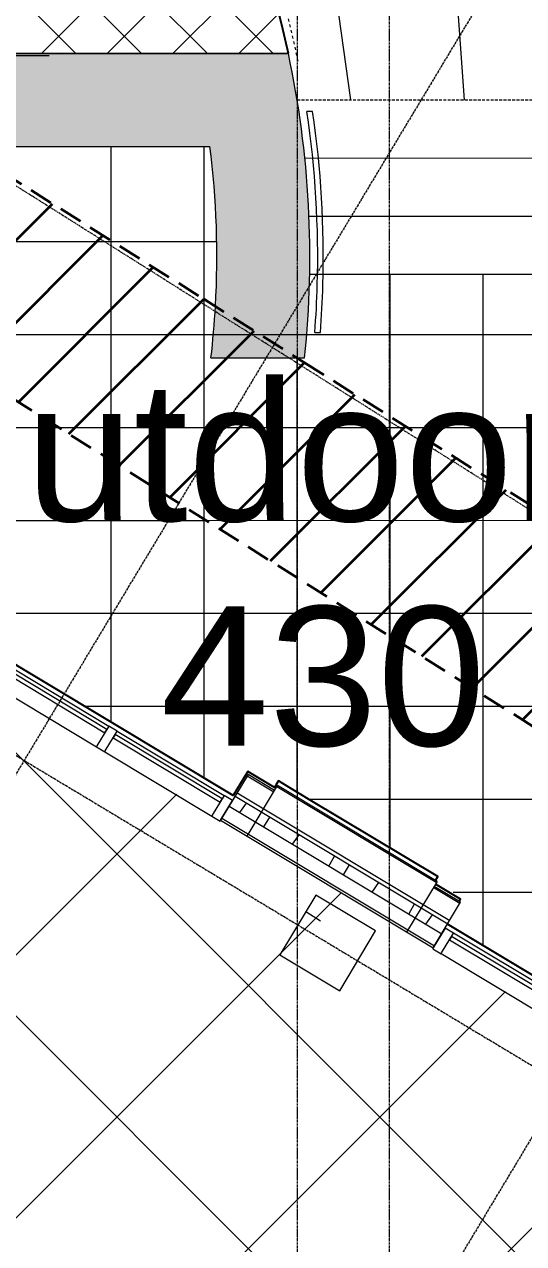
# Model space of a CAD drawing. Header units: inches. Extents: x 3268 to 7018, y 976 to 6708.
# Drawn here: x 5678.3 to 5807.1, y 5397.9 to 5712.7 of the extents above; entities that cross this region are included whole.
import ezdxf

# ---------------------------------------------------------------- set-up
doc = ezdxf.new("R2010")
doc.units = ezdxf.units.IN
doc.header["$MEASUREMENT"] = 0
for name, pattern in [('Double Dash 3_8_', [0.9999999999999999, 0.3749999999999999, -0.125, 0.125, -0.125, 0.125, -0.125]), ('Grid Line 1_2_', [0.8749999999999999, 0.4999999999999999, -0.125, 0.125, -0.125]), ('IMPORT-Dash 1_16_', [1.4999999999999996, 0.7499999999999998, -0.7499999999999998]), ('IMPORT-DASHED _2_', [8.999999999999996, 5.999999999999998, -2.999999999999999]), ('IMPORT-HIDDEN4', [1.1099999999999997, 0.7499999999999998, -0.3599999999999999])]:
    doc.linetypes.add(name, pattern=pattern)
for name, color, linetype, lineweight in [('A-DETL-GENF', 92, 'Continuous', 9), ('A-GLAZ-CURT', 52, 'Continuous', 9), ('A-GLAZ-CWMG', 51, 'Continuous', 9), ('A-WALL', 113, 'Continuous', 9), ('A-WALL-PATT', 111, 'Continuous', 15), ('C-BLDG', 3, 'Continuous', 25), ('C-ESMT-STBK', 4, 'IMPORT-DASHED _2_', 35), ('C-PROP-LINE', 91, 'Double Dash 3_8_', 9), ('G-ANNO-TEXT', 231, 'Continuous', 9), ('L-PVMT-CONC-HATC', 252, 'Continuous', 15), ('L-SITE-HRAL', 10, 'Continuous', 15), ('L-SITE-PLANT-HATC', 81, 'Continuous', 13), ('L-SITE-STEP', 2, 'Continuous', 15), ('L-SITE-SWLK', 220, 'Continuous', 25), ('L-SITE-WALL', 33, 'Continuous', 15), ('L-SITE-WALL-HATC', 71, 'Continuous', 15), ('S-COLS', 52, 'Continuous', 9), ('S-GRID', 1, 'Continuous', 9), ('site_dwg', 8, 'Continuous', 9)]:
    doc.layers.add(name, color=color, linetype=linetype, lineweight=lineweight)
doc.styles.add('Arial', font='arial.ttf', dxfattribs={"height": 36})

# ---------------------------------------------------------------- blocks, each defined once
blk = doc.blocks.new('WSP_5 Points - Structure_2022_rvt-1-Overall Retail Plan Opt 2')
at = {"layer": 'S-COLS'}
h = blk.add_hatch(dxfattribs=at)
h.set_pattern_fill('FP_8', color=256, style=0, pattern_type=2)
h.set_pattern_definition([(49.99999999999999, (0, 0), (110.1714446362807, -9.63891797635685), [11.52, -126.72]), (355, (0, 0), (-21.31237393622492, 115.5371495156537), [9.216000000000001, -101.376]), (100.451, (9.181000000000001, -0.80323), (88.85991867697865, 105.897504039145), [9.79, -107.695]), (46.184, (0, 30.72), (163.9281911283317, -25.42496604507386), [17.28, -190.08]), (96.636, (13.661, 28.601), (143.5628771593347, 149.6257499721681), [14.686, -161.543]), (351.184, (0, 30.72), (143.5647285924248, 149.6237232332607), [13.824, -152.064]), (21, (15.36, 23.04), (91.68507647920484, -61.84256385372748), [11.52, -126.72]), (326, (15.36, 23.04), (37.37329933048201, 111.3835117876708), [9.216000000000001, -101.376]), (71.45100000000001, (23, 17.886), (129.0587647679424, 49.5399005406036), [9.79, -107.695]), (37.50000000000001, (0, 0), (1.867604689172044, 51.13223029288849), [5.069, -95.07799999999999, 5.069, -97.84299999999999, -101.76]), (37.50000000000001, (0, 0), (1.867604689172044, 51.13223029288849), [-203.059, 5.069, -96.691]), (7.499999999999999, (0, 0), (40.40721900969589, 60.58148342441334), [5.069, -53.606, 5.069, -92.774, -38.784]), (7.499999999999999, (0, 0), (40.40721900969589, 60.58148342441334), [-156.518, 5.069, -33.715]), (327.5, (-34.253, 0), (81.99472561414032, -3.464267954682455), [5.069, -33.331, 5.069, -114.739, -158.976]), (327.5, (-34.253, 0), (81.99472561414032, -3.464267954682455), [-158.208, 5.069, -153.907]), (317.5, (-49.613, 0), (89.57702895818312, 15.37635275430508), [5.069, -44.85100000000001, 5.069, -74.49600000000001, -112.896]), (317.5, (-49.613, 0), (89.57702895818312, 15.37635275430508), [-129.485, 5.069, -107.827])])
h.paths.add_polyline_path([(5759.66720886308, 5463.231227702219), (5768.937894211462, 5478.660239114858), (5753.508882798824, 5487.930924463239), (5744.238197450442, 5472.501913050601)])
at = {"layer": 'S-COLS', "color": 250, "lineweight": 13}
for p, q in [((5753.508882798819, 5487.930924463236), (5744.238197450438, 5472.501913050598)), ((5768.937894211457, 5478.660239114854), (5753.508882798819, 5487.930924463236)), ((5759.667208863076, 5463.231227702217), (5768.937894211457, 5478.660239114854)), ((5744.238197450438, 5472.501913050598), (5759.667208863076, 5463.231227702217))]:
    blk.add_line(p, q, dxfattribs=at)
blk = doc.blocks.new('System Panel - GLA-01 - Insulated Glass - Clear-7886331-Overall Retail Plan Opt 2')
at = {"layer": 'A-GLAZ-CURT'}
for p, q in [((16.12500000001023, 1.999999999995452), (-16.12500000000818, 1.999999999995452)), ((-16.12500000000818, 1.999999999995452), (-16.12500000000955, 0.9999999999990904)), ((-16.12500000000955, 0.9999999999990904), (16.12500000000682, 0.9999999999963619)), ((16.12500000000682, 0.9999999999963619), (16.12500000001023, 1.999999999995452))]:
    blk.add_line(p, q, dxfattribs=at)
blk = doc.blocks.new('Rectangular Mullion - 2_5_ x 6_ rectangular-V116-Overall Retail Plan Opt 2')
at = {"layer": 'A-GLAZ-CWMG'}
for p, q in [((5816.667968411256, 5461.501621982364), (5789.024322963612, 5478.111599898213)), ((5813.448980443068, 5456.144326352975), (5785.805334995423, 5472.754304268825))]:
    blk.add_line(p, q, dxfattribs=at)
blk = doc.blocks.new('Rectangular Mullion - 2_5_ x 6_ rectangular-V119-Overall Retail Plan Opt 2')
at = {"layer": 'A-GLAZ-CWMG'}
for p, q in [((-6.821210263296961e-13, 3.250000000001819), (-2.500000000001136, 3.24999999999909)), ((-2.500000000001136, 3.24999999999909), (-2.500000000001109, 2.999999999942958)), ((-6.821210263296961e-13, 2.999999999943815), (-6.821210263296961e-13, 3.250000000001819)), ((-2.500000000001109, 2.999999999942958), (-2.500000000000454, -2.999999999997271)), ((-6.821210263296961e-13, -2.999999999997271), (-6.821210263296961e-13, 2.999999999943815)), ((-2.500000000000454, -2.999999999997271), (-6.821210263296961e-13, -2.999999999997271))]:
    blk.add_line(p, q, dxfattribs=at)
blk = doc.blocks.new('System Panel - GLA-01 - Insulated Glass - Clear-7885788-Overall Retail Plan Opt 2')
at = {"layer": 'A-GLAZ-CURT'}
for p, q in [((16.12500000000818, -1.000000000000455), (-16.12500000000818, -1.000000000000455)), ((-16.12500000000818, -1.000000000000455), (-16.12500000000818, -1.999999999999545)), ((-16.12500000000818, -1.999999999999545), (16.12500000000818, -1.999999999999545)), ((16.12500000000818, -1.999999999999545), (16.12500000000818, -1.000000000000455))]:
    blk.add_line(p, q, dxfattribs=at)
blk = doc.blocks.new('Rectangular Mullion - 2_5_ x 6_ rectangular-7883235-Overall Retail Plan Opt 2')
at = {"layer": 'A-GLAZ-CWMG'}
for p, q in [((6004.876172864579, 2017.898582565582), (6004.876172864579, 1985.648582565567)), ((6011.126172864579, 2017.898582565582), (6011.126172864579, 1985.648582565567))]:
    blk.add_line(p, q, dxfattribs=at)
blk = doc.blocks.new('Rectangular Mullion - 2_5_ x 6_ rectangular-V109-Overall Retail Plan Opt 2')
at = {"layer": 'A-GLAZ-CWMG'}
for p, q in [((-1.250000000000909, 3), (1.250000000000909, 3)), ((-1.250000000000909, -2.999999999968217), (-1.250000000000909, 3)), ((1.250000000000909, 3), (1.250000000000909, -2.999999999968217)), ((-1.250000000000909, -3.250000000000454), (-1.250000000000909, -2.999999999968217)), ((1.250000000000909, -2.999999999968217), (1.250000000000909, -3.250000000000454)), ((1.250000000000909, -3.250000000000454), (-1.250000000000909, -3.250000000000454))]:
    blk.add_line(p, q, dxfattribs=at)
blk = doc.blocks.new('Rectangular Mullion - 2_5_ x 6_ rectangular-V110-Overall Retail Plan Opt 2')
at = {"layer": 'A-GLAZ-CWMG'}
for p, q in [((0, 3), (-2.49999999999909, 3)), ((-2.49999999999909, 3), (-2.49999999999909, -2.999999999968217)), ((0, -2.999999999968217), (0, 3)), ((-2.49999999999909, -2.999999999968217), (-2.49999999999909, -3.250000000000454)), ((0, -3.250000000000454), (0, -2.999999999968217)), ((-2.49999999999909, -3.250000000000454), (0, -3.250000000000454))]:
    blk.add_line(p, q, dxfattribs=at)
blk = doc.blocks.new('System Panel - GLA-01 - Insulated Glass - Clear-7885789-Overall Retail Plan Opt 2')
at = {"layer": 'A-GLAZ-CURT'}
for p, q in [((16.74999999999909, -0.9999999999990904), (-16.74999999999909, -0.9999999999990904)), ((-16.74999999999909, -0.9999999999990904), (-16.74999999999909, -1.999999999999545)), ((-16.74999999999909, -1.999999999999545), (16.74999999999909, -1.999999999999545)), ((16.74999999999909, -1.999999999999545), (16.74999999999909, -0.9999999999990904))]:
    blk.add_line(p, q, dxfattribs=at)
blk = doc.blocks.new('Rectangular Mullion - 2_5_ x 6_ rectangular-7883299-Overall Retail Plan Opt 2')
at = {"layer": 'A-GLAZ-CWMG'}
for p, q in [((6004.876172864578, 2089.898582565581), (6004.876172864579, 2056.398582565581)), ((6011.126172864578, 2089.898582565581), (6011.126172864579, 2056.398582565581))]:
    blk.add_line(p, q, dxfattribs=at)
blk = doc.blocks.new('site_dwg-12440225-Overall Retail Plan Opt 2')
at = {"layer": 'C-ESMT-STBK'}
h = blk.add_hatch(dxfattribs=at)
h.set_pattern_fill('FP_236', color=43, style=0, pattern_type=2)
h.set_pattern_definition([(41.19300000000002, (24349227.445, 9821790.73), (-9.878962955707756, 11.2874306606842), [])])
h.paths.add_polyline_path([(24340754.41764874, 9814238.256800799), (24341007.28369483, 9818038.207201697), (24340597.61508091, 9818336.289935663), (24339080.54507963, 9818175.041572), (24339041.04656363, 9818170.586227996), (24338991.68861391, 9818164.27902802), (24338951.70183868, 9818158.637384389), (24338912.96937073, 9818152.689061128), (24338874.36010189, 9818146.280125272), (24338835.87236292, 9818139.411975248), (24338797.50579851, 9818132.085986648), (24338766.50818425, 9818125.853604812), (24338766.89231019, 9818124.002092425), (24338807.18576453, 9818132.259389622), (24338846.06993594, 9818139.731584428), (24338885.04424, 9818146.727429258), (24338924.10287013, 9818153.245822722), (24338956.51865115, 9818158.316607647), (24338953.32382087, 9818110.342748318), (24338969.07279708, 9818112.710400388), (24339007.86497075, 9818118.055290567), (24339046.71994471, 9818122.92269113), (24339092.45343486, 9818128.037917001), (24340292.99008468, 9818255.650188034), (24340584.31472673, 9818286.605874758), (24340934.68922023, 9818031.666679043), (24340687.3560084, 9814314.861073798), (24339595.34670922, 9814726.863514047), (24339587.50957331, 9814715.68687136), (24338715.45843181, 9815327.180653278), (24338691.60180446, 9815293.158049863), (24339013.48739237, 9815068.288049085), (24339549.36884944, 9814692.907733086), (24340725.61240819, 9814249.124683892)])
h.paths.add_polyline_path([(24338722.46981283, 9815337.179779818), (24338763.80719084, 9815396.132170605), (24338658.92817304, 9815468.79891386), (24338617.74228099, 9815409.741564125), (24338722.19139668, 9815337.372683933)])
at = {"layer": 'L-SITE-PLANT-HATC'}
h = blk.add_hatch(dxfattribs=at)
h.set_pattern_fill('FP_237', color=253, style=0, pattern_type=2)
h.set_pattern_definition([(41.19300000000002, (24341092.243, 9818110.422), (-7.903170364566204, 9.029944528547365), []), (131.193, (24341092.243, 9818110.422), (-9.029944528547368, -7.903170364566201), [])])
h.paths.add_polyline_path([(24340487.80166163, 9818291.764966052), (24340522.53403351, 9818341.367933875), (24340719.61740616, 9818328.25407207), (24340717.80129753, 9818339.060967408), (24340715.51346658, 9818349.777919719), (24340712.75830676, 9818360.384348514), (24340709.54110903, 9818370.85988554), (24340705.86805154, 9818381.184413916), (24340701.74618797, 9818391.33810674), (24340697.18343378, 9818401.301465185), (24340692.18855114, 9818411.055355938), (24340686.77113207, 9818420.581047934), (24340680.94158001, 9818429.86024834), (24340674.71108986, 9818438.875137674), (24340659.14423063, 9818436.041794501), (24340643.66497356, 9818432.76345042), (24340628.28603691, 9818429.042799026), (24340613.02005652, 9818424.882897332), (24340597.87957543, 9818420.287163252), (24340582.87703356, 9818415.259372795), (24340568.0247575, 9818409.803656956), (24340553.33495038, 9818403.924498336), (24340538.81968182, 9818397.626727449), (24340524.49087806, 9818390.915518748), (24340510.36031212, 9818383.796386389), (24340492.17051494, 9818373.808016665), (24340482.74016184, 9818368.358078314), (24340448.62948303, 9818318.997265486), (24340487.62954218, 9818291.884622619)])
at = {"layer": 'L-SITE-WALL-HATC'}
blk.add_hatch(color=10, dxfattribs=at).paths.add_polyline_path([(24340694.46236713, 9818251.14236174), (24340718.5565092, 9818249.53914557), (24340720.4291099, 9818262.665109638), (24340721.15735947, 9818269.12477316), (24340721.87553877, 9818278.979347268), (24340722.2038569, 9818288.854600154), (24340722.14180128, 9818298.735114384), (24340721.68946877, 9818308.605464315), (24340720.84756561, 9818318.45024016), (24340719.61740616, 9818328.254072066), (24340522.48187843, 9818341.293448685), (24340487.80166163, 9818291.764966052), (24340507.50772165, 9818278.065413298), (24340534.43595243, 9818316.522912517), (24340697.82751603, 9818305.650892435), (24340698.18548477, 9818296.534206303), (24340698.17530148, 9818287.410500698), (24340697.79698276, 9818278.294636363), (24340697.0511448, 9818269.201461261), (24340695.93900244, 9818260.145786412), (24340694.59042127, 9818251.923140656)])
at = {"layer": 'C-BLDG', "color": 213, "flags": 128}
for points in [[(24340703.91263772, 9818140.13132558), (24340703.42454004, 9818139.429223673), (24340696.8558907, 9818143.995715307), (24340692.71750766, 9818138.042876838), (24340509.18392205, 9818265.634492503)], [(24340749.0322189, 9818106.927434068), (24340749.40508544, 9818107.463782264), (24340743.22536178, 9818111.759894736)], [(24340931.00202617, 9817976.25728433), (24340929.18888401, 9817973.649178157), (24340855.29157889, 9818025.022208998), (24340745.6552988, 9818101.240793617)]]:
    blk.add_lwpolyline(points, dxfattribs=at)
at = {"layer": 'C-BLDG', "color": 130, "flags": 128}
blk.add_lwpolyline([(24340743.32361023, 9818112.731047327), (24340743.97805901, 9818113.67243623), (24340712.44854217, 9818135.591596048), (24340707.85048762, 9818138.788140196), (24340704.56616295, 9818141.07138601), (24340703.91263772, 9818140.13132558)], dxfattribs=at)
at = {"layer": 'C-ESMT-STBK', "color": 210}
for p, q in [((24340636.50722033, 9818307.987249743), (24340693.71601694, 9818266.361033035)), ((24340718.38000276, 9818248.415044319), (24340976.5132488, 9818060.592347888))]:
    blk.add_line(p, q, dxfattribs=at)
at = {"layer": 'C-ESMT-STBK', "color": 43}
blk.add_line((24340693.71601694, 9818266.361033035), (24340718.38000276, 9818248.415044319), dxfattribs=at)
at = {"layer": 'C-ESMT-STBK', "color": 210, "flags": 128}
blk.add_lwpolyline([(24340931.37457607, 9817981.989569474), (24340934.6804737, 9818031.669023197), (24340584.30990588, 9818286.605362503)], dxfattribs=at)
at = {"layer": 'L-PVMT-CONC-HATC', "color": 53}
for p, q in [((24340763.13229237, 9818554.754186112), (24340764.09464917, 9818313.268035341)), ((24340717.59222957, 9818549.913766967), (24340734.84045033, 9818315.214599965)), ((24340657.97908287, 9818331.742430145), (24340598.41816886, 9818335.705593476)), ((24340672.27484054, 9818305.605296789), (24340672.39049755, 9818307.343463149)), ((24340696.22179784, 9818304.01054362), (24340696.337543, 9818305.750034742)), ((24340697.94658134, 9818280.976862848), (24340694.70373131, 9818281.192641005)), ((24340741.8576457, 9818266.885388384), (24340742.04066984, 9818269.635990426)), ((24340765.804603, 9818265.290635213), (24340765.9877153, 9818268.042562015)), ((24340707.57178092, 9818256.283333635), (24340693.10897813, 9818257.245683702)), ((24340720.44841845, 9818255.426526472), (24340707.57178092, 9818256.283333635)), ((24340716.58352413, 9818248.534681229), (24340716.65876317, 9818249.665420959)), ((24340662.52207454, 9818159.034588428), (24340663.1499933, 9818168.471346853)), ((24340671.80983651, 9818162.45063489), (24340656.1051228, 9818163.495621296)), ((24340685.51169162, 9818143.052323513), (24340686.13953727, 9818152.487983298)), ((24340748.32604716, 9818109.253128482), (24340747.64164901, 9818109.298668107)), ((24340754.48054285, 9818095.105528813), (24340755.10816919, 9818104.53789263))]:
    blk.add_line(p, q, dxfattribs=at)
at = {"layer": 'L-PVMT-CONC-HATC', "color": 10}
for p, q in [((24340670.77453211, 9818283.05771701), (24340672.27484054, 9818305.605296789)), ((24340693.71683964, 9818266.364454413), (24340696.22179784, 9818304.01054362)), ((24340671.18724357, 9818282.757420247), (24340518.413419, 9818292.922939524)), ((24340667.007033, 9818226.437368078), (24340670.77453211, 9818283.05771701)), ((24340694.70373131, 9818281.192641005), (24340671.18724357, 9818282.757420247)), ((24340739.60145469, 9818232.977929212), (24340741.8576457, 9818266.885388384)), ((24340689.94934053, 9818209.744105479), (24340693.71683964, 9818266.364454413)), ((24340762.54376222, 9818216.284666615), (24340765.804603, 9818265.290635213)), ((24340693.10897813, 9818257.245683702), (24340617.77675057, 9818262.258264972)), ((24340821.98798599, 9818248.670117551), (24340720.44841845, 9818255.426526472)), ((24340712.89164805, 9818193.050842876), (24340716.58352413, 9818248.534681229)), ((24340654.16128792, 9818235.784178358), (24340557.03552055, 9818242.24689449)), ((24340743.95631827, 9818229.80924702), (24340654.16128792, 9818235.784178358)), ((24340735.83395558, 9818176.357580276), (24340739.60145469, 9818232.977929212)), ((24340829.59872728, 9818224.11062972), (24340743.95631827, 9818229.80924702)), ((24340663.1499933, 9818168.471346853), (24340667.007033, 9818226.437368078)), ((24340758.7762631, 9818159.664317677), (24340762.54376222, 9818216.284666615)), ((24340690.54582527, 9818209.310091747), (24340595.29362587, 9818215.648141293)), ((24340686.13953727, 9818152.487983298), (24340689.94934053, 9818209.744105479)), ((24340780.34085562, 9818203.335160408), (24340690.54582527, 9818209.310091747)), ((24340709.21777777, 9818137.83760703), (24340712.89164805, 9818193.050842876)), ((24340726.93036262, 9818182.83600513), (24340633.5517312, 9818189.049388088)), ((24340816.72539297, 9818176.861073794), (24340726.93036262, 9818182.83600513)), ((24340732.20739488, 9818121.855342697), (24340735.83395558, 9818176.357580276)), ((24340763.31489997, 9818156.361918518), (24340671.80983651, 9818162.45063489)), ((24340755.10816919, 9818104.53789263), (24340758.7762631, 9818159.664317677)), ((24340853.10993032, 9818150.38698718), (24340763.31489997, 9818156.361918518)), ((24340799.69943732, 9818129.8878319), (24340712.2864809, 9818135.704260834)), ((24340836.08397467, 9818103.413745288), (24340748.32604716, 9818109.253128482))]:
    blk.add_line(p, q, dxfattribs=at)
at = {"layer": 'L-SITE-HRAL', "color": 53}
blk.add_line((24340724.85975545, 9818312.872078126), (24340723.40723129, 9818312.968728598), dxfattribs=at)
at = {"layer": 'L-SITE-HRAL'}
blk.add_line((24340721.64888599, 9818255.959683137), (24340723.08988527, 9818255.863799527), dxfattribs=at)
at = {"layer": 'L-SITE-HRAL', "color": 53}
for centre, radius, start, end in [((24340469.03813999, 9818292.282663515), 255.2088319331838, 354.5691689598934, 4.649235234670388), ((24340469.03813992, 9818292.282663504), 256.6488319948049, 354.5782800261732, 4.601445568045852)]:
    blk.add_arc(centre, radius, start, end, dxfattribs=at)
at = {"layer": 'L-SITE-HRAL'}
for centre, radius, start, end in [((24340469.03813999, 9818292.282663515), 255.2088319338043, 351.8175066521163, 354.5691689598966), ((24340469.03813992, 9818292.282663504), 256.6488319971531, 351.8421049748949, 354.5782800261323)]:
    blk.add_arc(centre, radius, start, end, dxfattribs=at)
at = {"layer": 'L-SITE-PLANT-HATC', "color": 253, "flags": 128}
blk.add_lwpolyline([(24340512.65721235, 9818327.26237137), (24340522.53403351, 9818341.367933875), (24340719.61740616, 9818328.25407207)], dxfattribs=at)
at = {"layer": 'L-SITE-PLANT-HATC', "color": 253}
blk.add_arc((24340472.15968398, 9818292.224623034), 250.0668819816817, 8.283964291604004, 35.90515025308608, dxfattribs=at)
at = {"layer": 'L-SITE-STEP', "color": 53, "linetype": 'IMPORT-HIDDEN4'}
blk.add_line((24340721.08130266, 9818316.130129058), (24340816.86948447, 9818309.75641542), dxfattribs=at)
at = {"layer": 'L-SITE-STEP', "color": 53}
for p, q in [((24340722.07145214, 9818301.031075064), (24340817.3427511, 9818294.691754635)), ((24340722.14890224, 9818285.99275178), (24340818.77628926, 9818279.563197708)), ((24340721.32543375, 9818271.014375322), (24340821.20031297, 9818264.3687342))]:
    blk.add_line(p, q, dxfattribs=at)
at = {"layer": 'L-SITE-SWLK', "color": 213}
blk.add_arc((24340472.15968397, 9818292.22462303), 250.0668819964274, 8.283964290879176, 35.90515025290679, dxfattribs=at)
at = {"layer": 'L-SITE-WALL', "color": 53}
for p, q in [((24340633.87538148, 9818309.906246113), (24340697.82751603, 9818305.650892435)), ((24340694.46236713, 9818251.14236174), (24340716.66791525, 9818249.664811982)), ((24340716.66791525, 9818249.664811982), (24340718.5565092, 9818249.53914557))]:
    blk.add_line(p, q, dxfattribs=at)
at = {"layer": 'L-SITE-WALL', "color": 53, "flags": 128}
blk.add_lwpolyline([(24340719.61740616, 9818328.254072066), (24340522.53403351, 9818341.367933875), (24340512.65721235, 9818327.26237137)], dxfattribs=at)
at = {"layer": 'L-SITE-WALL', "color": 53, "linetype": 'IMPORT-Dash 1_16_'}
blk.add_arc((24340472.15968398, 9818292.224623032), 252.106881979639, 7.711108906833126, 36.19254490501795, dxfattribs=at)
at = {"layer": 'L-SITE-WALL', "color": 53}
for centre, radius, start, end in [((24340472.15968397, 9818292.224623026), 250.0668819936574, 350.1716974010957, 8.283964292219029), ((24340472.15968397, 9818292.224623032), 226.0668819932859, 352.9341314942413, 3.404839834554784), ((24340472.15968397, 9818292.224623032), 226.0668819939675, 349.529681397114, 352.9341314942522)]:
    blk.add_arc(centre, radius, start, end, dxfattribs=at)
blk = doc.blocks.new('Family - ___-10568875-Overall Retail Plan Opt 2')
at = {"layer": 'C-PROP-LINE'}
for p, q in [((5724.678963585286, 5640.349854116578), (5662.709810211773, 5679.424567765584)), ((5748.34959929803, 5625.424310325614), (5724.678963585286, 5640.349854116578)), ((6020.524108951307, 5453.804392216392), (5748.34959929803, 5625.424310325614))]:
    blk.add_line(p, q, dxfattribs=at)

msp = doc.modelspace()

# ---------------------------------------------------------------- block references
at = {"lineweight": 5}
msp.add_blockref('WSP_5 Points - Structure_2022_rvt-1-Overall Retail Plan Opt 2', (0, 0), dxfattribs=at)

# ---------------------------------------------------------------- next in the draw order: hatches: boundary and pattern name
at = {"layer": 'A-DETL-GENF'}
h = msp.add_hatch(dxfattribs=at)
h.set_pattern_fill('FP_53', style=0, pattern_type=2)
h.set_pattern_definition([(45, (0, 0), (-33.94112549695429, 33.94112549695429), []), (135, (0, 0), (-33.94112549695429, -33.94112549695428), [])])
h.paths.add_polyline_path([(5982.148376340589, 4931.14858256559), (6012.875343047521, 4931.14858256559), (6012.875343047521, 5128.148582565592), (5951.875343047515, 5128.148582565592), (5951.875343047515, 5193.123595554598), (6031.4013022206, 5325.477017720611), (5481.532556851304, 5655.871492447113), (5325.550396021693, 5396.273582565686), (5288.562843047534, 5396.273582565686), (5288.562843047534, 5232.574138939863), (5097.00034304753, 5232.574138939863), (5097.00034304753, 5165.324138939862), (5029.750343047529, 5165.324138939862), (5029.750343047529, 4931.148582565593), (5940.854376340589, 4931.14858256559)])
at = {"layer": 'A-WALL-PATT', "lineweight": 9}
h = msp.add_hatch(dxfattribs=at)
h.set_pattern_fill('FP_16', color=256, style=0, pattern_type=2)
h.set_pattern_definition([(45, (0, 0), (-32.04961485728027, 32.04961485728027), [])])
h.paths.add_polyline_path([(5764.023014004286, 5503.487773276303), (5764.216153282377, 5503.809211014069), (5743.644138065531, 5516.170124811907), (5743.450998787439, 5515.848687074144)])
h = msp.add_hatch(dxfattribs=at)
h.set_pattern_fill('FP_107', color=256, angle=-95.00000000000246, style=0, pattern_type=2)
h.set_pattern_definition([(233.9999999999975, (5739.442685857131, 5516.944248231812), (77.66563145999254, -56.42738422008074), []), (238.9999999999976, (5731.21435652322, 5521.889211464509), (82.28806086740067, -49.44365519136873), []), (230.9999999999976, (5722.984943838869, 5526.833265658249), (74.60601229986662, -60.4147575407876), []), (245.9999999999975, (5714.756527349216, 5531.777232696245), (87.70036393368801, -39.04671773528059), []), (234.9999999999975, (5706.528198015305, 5536.722195928941), (78.63859625174084, -55.06333788970379), []), (243.9999999999976, (5698.298785330954, 5541.666250122681), (86.28422844471822, -42.08363009175513), []), (236.9999999999975, (5690.0703688413, 5546.610217160677), (80.51237452275846, -52.28534736144606), []), (242.9999999999975, (5681.841043312692, 5551.555267549116), (85.53662632208145, -43.58308797500016), []), (232.9999999999975, (5673.61262682304, 5556.499234587114), (76.66900896453764, -57.77424222259992), []), (240.9999999999975, (5665.383301294431, 5561.444284975551), (83.96349188538, -46.54172354365196), [])])
h.paths.add_polyline_path([(5737.978719241518, 5506.741284504184), (5739.523833466248, 5509.312786406292), (5732.666495060629, 5513.433091005574), (5731.121380835899, 5510.861589103466)])
h = msp.add_hatch(dxfattribs=at)
h.set_pattern_fill('FP_91', color=256, angle=-95.00000000000213, style=0, pattern_type=2)
h.set_pattern_definition([(233.9999999999979, (5753.929724444337, 5509.990157207716), (77.66563145999287, -56.4273842200803), []), (238.9999999999978, (5745.701307954683, 5514.934124245714), (82.28806086740096, -49.44365519136826), []), (230.9999999999978, (5737.47289146503, 5519.878091283711), (74.60601229986698, -60.41475754078717), []), (245.9999999999979, (5729.243565936423, 5524.823141672148), (87.70036393368824, -39.04671773528008), []), (234.9999999999979, (5721.015149446769, 5529.767108710146), (78.63859625174118, -55.06333788970334), []), (243.9999999999979, (5712.785736762417, 5534.711162903885), (86.28422844471847, -42.08363009175464), []), (236.9999999999979, (5704.557407428507, 5539.65612613658), (80.51237452275878, -52.2853473614456), []), (242.9999999999979, (5696.328990938854, 5544.600093174578), (85.5366263220817, -43.58308797499967), []), (232.9999999999979, (5688.099578254501, 5549.544147368319), (76.66900896453797, -57.77424222259948), []), (240.9999999999978, (5679.871248920592, 5554.489110601013), (83.96349188538028, -46.54172354365148), [])])
h.paths.add_polyline_path([(5758.550734458368, 5494.380370706343), (5760.095848683098, 5496.95187260845), (5739.523833466251, 5509.312786406292), (5737.978719241519, 5506.741284504184)])
h = msp.add_hatch(dxfattribs=at)
h.set_pattern_fill('FP_89', color=256, angle=-95.00000000000259, style=0, pattern_type=2)
h.set_pattern_definition([(233.9999999999974, (5774.502670902167, 5497.629069106493), (77.6656314599924, -56.42738422008092), []), (238.9999999999974, (5766.273258217816, 5502.573123300233), (82.28806086740056, -49.44365519136891), []), (230.9999999999974, (5758.044841728162, 5507.51709033823), (74.60601229986649, -60.41475754078776), []), (245.9999999999974, (5749.815516199555, 5512.462140726669), (87.70036393368791, -39.04671773528078), []), (234.9999999999974, (5741.587099709901, 5517.406107764667), (78.63859625174072, -55.06333788970397), []), (243.9999999999974, (5733.35768702555, 5522.350161958406), (86.28422844471814, -42.08363009175532), []), (236.9999999999974, (5725.12935769164, 5527.295125191101), (80.51237452275834, -52.28534736144623), []), (242.9999999999974, (5716.900941201986, 5532.239092229099), (85.53662632208135, -43.58308797500035), []), (232.9999999999974, (5708.671615673376, 5537.184142617536), (76.66900896453751, -57.77424222260009), []), (240.9999999999974, (5700.443199183724, 5542.128109655534), (83.9634918853799, -46.54172354365214), [])])
h.paths.add_polyline_path([(5779.122749675148, 5482.019456908542), (5780.66786389988, 5484.590958810652), (5760.095848683032, 5496.951872608491), (5758.550734458302, 5494.380370706383), (5775.678376340588, 5484.089045202509)])
h = msp.add_hatch(dxfattribs=at)
h.set_pattern_fill('FP_105', color=256, angle=-95.00000000000229, style=0, pattern_type=2)
h.set_pattern_definition([(233.9999999999977, (5787.444654423195, 5488.102850783355), (77.6656314599927, -56.4273842200805), []), (238.9999999999977, (5779.215241738844, 5493.046904977094), (82.28806086740083, -49.44365519136849), []), (230.9999999999977, (5770.986825249191, 5497.990872015092), (74.60601229986682, -60.41475754078737), []), (245.9999999999977, (5762.757499720581, 5502.935922403531), (87.70036393368814, -39.04671773528032), []), (234.9999999999977, (5754.529083230929, 5507.879889441527), (78.63859625174102, -55.06333788970355), []), (243.9999999999978, (5746.300666741276, 5512.823856479525), (86.28422844471837, -42.08363009175487), []), (236.9999999999977, (5738.071341212667, 5517.768906867963), (80.51237452275863, -52.28534736144582), []), (242.9999999999977, (5729.842924723012, 5522.712873905959), (85.53662632208159, -43.5830879749999), []), (232.9999999999977, (5721.613512038663, 5527.656928099699), (76.66900896453782, -57.77424222259969), []), (240.9999999999977, (5713.385182704752, 5532.601891332396), (83.96349188538014, -46.5417235436517), [])])
h.paths.add_polyline_path([(5785.980088080772, 5477.899152309257), (5787.525202305502, 5480.470654211364), (5780.66786389988, 5484.590958810647), (5779.122749675151, 5482.019456908541)])

# ---------------------------------------------------------------- next in the draw order: linework, layer by layer
at = {"layer": 'A-WALL', "lineweight": 15}
for p, q in [((5736.014242547538, 5519.004678460133), (5728.932469017525, 5507.218628075479)), ((5742.87158095316, 5514.88437386085), (5736.014242547538, 5519.004678460133)), ((5735.789807423146, 5503.098323476196), (5743.644138065526, 5516.170124811904)), ((5784.788168499155, 5491.448297216264), (5743.644138065526, 5516.170124811904)), ((5728.932469017525, 5507.218628075479), (5783.7911762624, 5474.256191281271)), ((5784.788168499155, 5491.448297216264), (5776.933837856779, 5478.376495880553)), ((5790.872949792413, 5486.042241665925), (5784.015611386792, 5490.162546265207)), ((5783.7911762624, 5474.256191281271), (5790.872949792413, 5486.042241665925))]:
    msp.add_line(p, q, dxfattribs=at)
at = {"layer": 'A-WALL'}
for p, q in [((5735.821103269448, 5518.683240722369), (5742.67844167507, 5514.562936123089)), ((5733.181533135535, 5514.290258306271), (5788.040240380408, 5481.327821512063)), ((5784.595029221064, 5491.126859478501), (5743.450998787434, 5515.848687074141)), ((5731.121380835894, 5510.861589103462), (5785.980088080767, 5477.899152309255)), ((5732.666495060625, 5513.433091005571), (5787.525202305497, 5480.47065421136)), ((5729.254367814345, 5507.754357638418), (5784.113075059219, 5474.791920844209)), ((5790.679810514322, 5485.72080392816), (5783.822472108702, 5489.841108527446))]:
    msp.add_line(p, q, dxfattribs=at)
at = {"layer": 'S-GRID', "linetype": 'Grid Line 1_2_'}
for p, q in [((5748.750343047541, 3355.523582565585), (5748.750343047549, 6288.946146825837)), ((5772.500343047525, 3355.523582565584), (5772.500343047522, 6288.94614682584)), ((6006.388464736488, 6068.82465170951), (4480.053313150987, 3528.576375735353)), ((6135.172538615078, 5967.797593884311), (4619.276379063332, 3444.92271816835)), ((5037.116420187139, 5907.883242439857), (6374.695276783558, 5104.184782667166))]:
    msp.add_line(p, q, dxfattribs=at)

# ---------------------------------------------------------------- next in the draw order: block references
at = {"layer": 'A-GLAZ-CURT'}
for name, p, rotation in [('System Panel - GLA-01 - Insulated Glass - Clear-7885789-Overall Retail Plan Opt 2', (5684.190549004164, 5537.602186022835), 149.000000000001), ('System Panel - GLA-01 - Insulated Glass - Clear-7885788-Overall Retail Plan Opt 2', (5714.51284226651, 5519.382714122888), 149.000000000001), ('System Panel - GLA-01 - Insulated Glass - Clear-7886331-Overall Retail Plan Opt 2', (5801.301031462711, 5467.235109038178), 328.9999999999997)]:
    msp.add_blockref(name, p, dxfattribs=dict(at, rotation=rotation))
at = {"layer": 'A-GLAZ-CWMG'}
for name, p, rotation in [('Rectangular Mullion - 2_5_ x 6_ rectangular-7883299-Overall Retail Plan Opt 2', (4366.811985587417, -680.11756281629), 58.99999999999988), ('Rectangular Mullion - 2_5_ x 6_ rectangular-7883235-Overall Retail Plan Opt 2', (4335.953962762243, -661.576192119551), 59.0000000000008), ('Rectangular Mullion - 2_5_ x 6_ rectangular-V110-Overall Retail Plan Opt 2', (5730.477583242096, 5509.790129977683), 329.000000000001), ('Rectangular Mullion - 2_5_ x 6_ rectangular-V119-Overall Retail Plan Opt 2', (5785.336290487127, 5476.827693183383), 148.9999999999997)]:
    msp.add_blockref(name, p, dxfattribs=dict(at, rotation=rotation))
at = {"layer": 'A-GLAZ-CWMG', "extrusion": (0, 0, -1), "rotation": 30.99999999999904}
msp.add_blockref('Rectangular Mullion - 2_5_ x 6_ rectangular-V109-Overall Retail Plan Opt 2', (-5699.619560416803, 5528.331500674454), dxfattribs=at)
at = {"layer": 'A-GLAZ-CWMG'}
msp.add_blockref('Rectangular Mullion - 2_5_ x 6_ rectangular-V116-Overall Retail Plan Opt 2', (0, 0), dxfattribs=at)
at = {"layer": 'C-PROP-LINE'}
msp.add_blockref('Family - ___-10568875-Overall Retail Plan Opt 2', (0, 0), dxfattribs=at)
at = {"layer": 'site_dwg', "color": 53, "lineweight": 15, "rotation": 3.810000000000009}
msp.add_blockref('site_dwg-12440225-Overall Retail Plan Opt 2', (-23628768.691637, -11408316.78144797), dxfattribs=at)

# ---------------------------------------------------------------- next in the draw order: texts
at = {"layer": 'G-ANNO-TEXT', "color": 7, "lineweight": 20, "char_height": 35.99999999999999, "attachment_point": 1, "style": 'Arial'}
for s, insert, width in [('Outdoor Patio', (5639.440227455353, 5620.442872213285), 378.144), ('430 SF', (5713.440227455353, 5562.442872213285), 197.556)]:
    msp.add_mtext(s, dxfattribs=dict(at, insert=insert, width=width))

doc.saveas('drawing.dxf')
